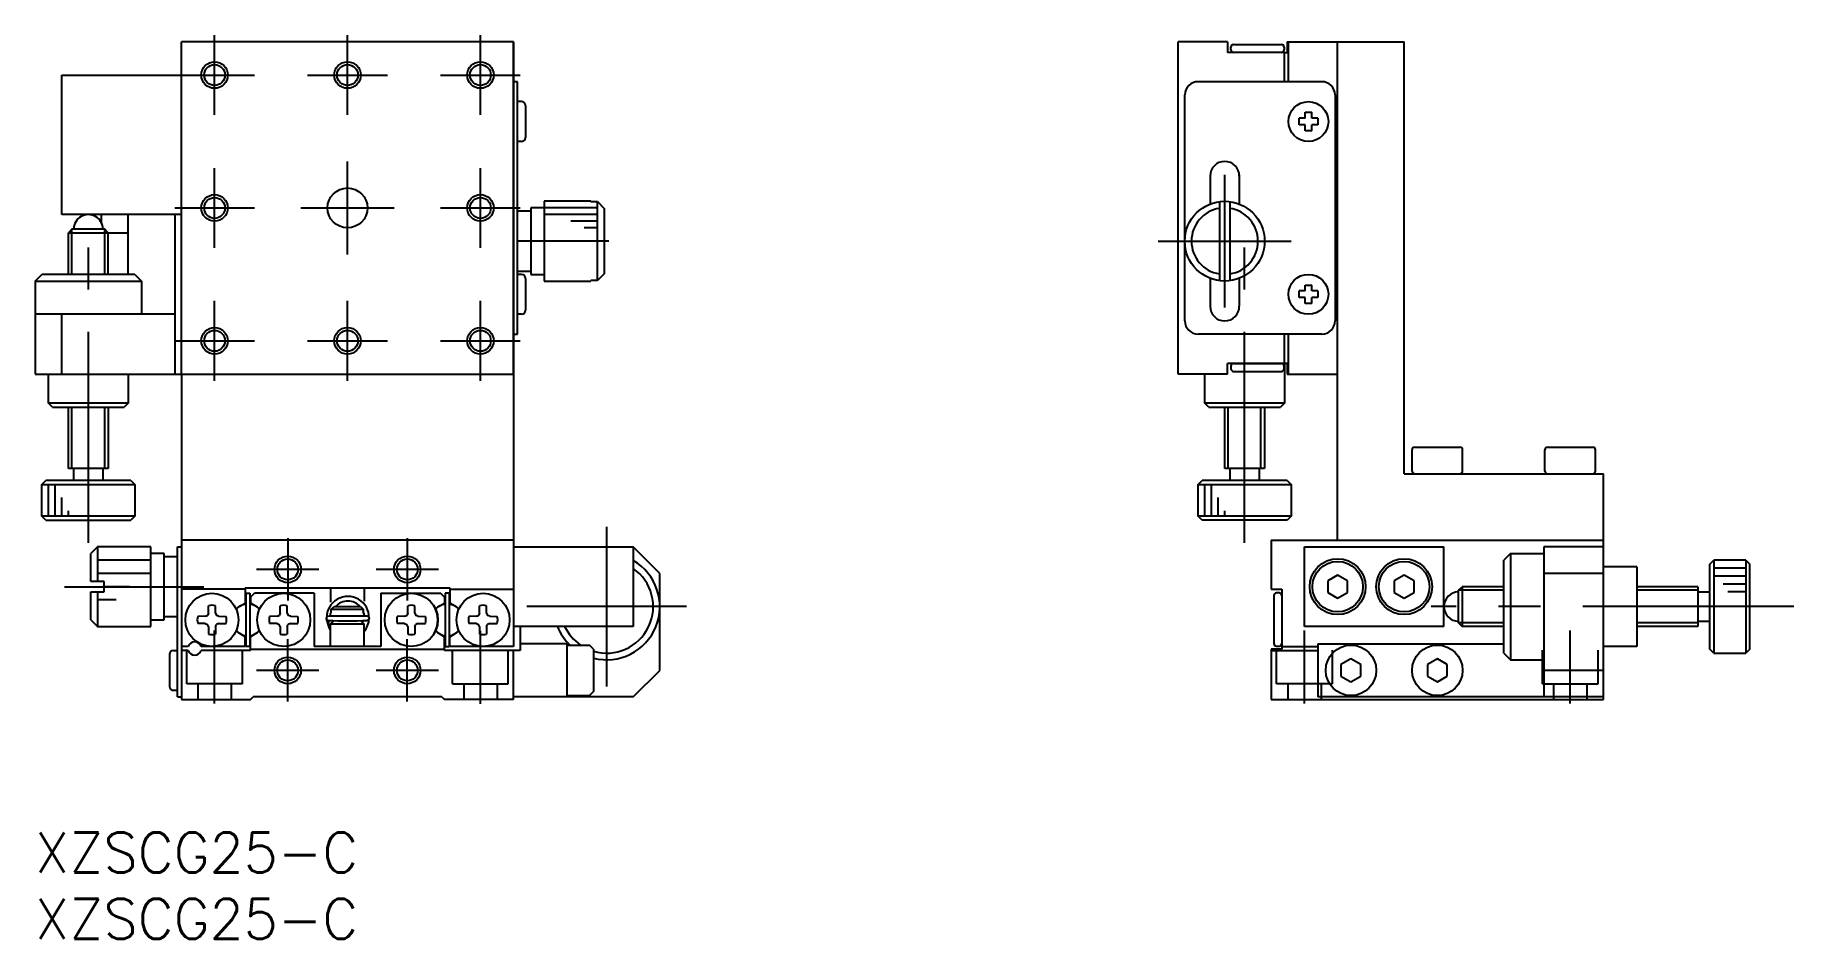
# Model space of a CAD drawing. Extents: x 0 to 132, y -8 to 60.
import ezdxf

# ---------------------------------------------------------------- set-up
doc = ezdxf.new("R2010")
doc.units = 0
doc.header["$LTSCALE"] = 0.5
doc.linetypes.add('CENTER', pattern=[50.8, 31.75, -6.35, 6.35, -6.35])
doc.linetypes.add('DASHED', pattern=[19.05, 12.7, -6.35])
for name, color, linetype in [('MSM_CENTER', 1, 'CENTER'), ('MSM_CONTINUOUS', 7, 'CONTINUOUS'), ('MSM_DASHED', 4, 'DASHED'), ('MSM_NARROW', 5, 'CONTINUOUS'), ('MSM_PART_NUMBER', 7, 'CONTINUOUS')]:
    doc.layers.add(name, color=color, linetype=linetype)
doc.styles.get("Standard").update_dxf_attribs({"font": 'txt.shx', "height": 3, "bigfont": 'bigfont.shx'})

msp = doc.modelspace()

# ---------------------------------------------------------------- linework, layer by layer
at = {"layer": 'MSM_CENTER'}
for p, q in [((13.499998, 54.000002), (13.499998, 60.000002)), ((23.499998, 54.000002), (23.499998, 60.000002)), ((33.499998, 54.000002), (33.499998, 60.000002)), ((10.499998, 57.000002), (16.499998, 57.000002)), ((20.499998, 57.000002), (26.499998, 57.000002)), ((30.499998, 57.000002), (36.499998, 57.000002)), ((23.499998, 43.500002), (23.499998, 50.500002)), ((13.499998, 44.000002), (13.499998, 50.000002)), ((33.499998, 44.000002), (33.499998, 50.000002)), ((89.499999, 39.499998), (89.499999, 49.5)), ((4, 21.800001), (4, 46.707181)), ((10.499998, 47.000002), (16.499998, 47.000002)), ((19.999998, 47.000002), (26.999998, 47.000002)), ((30.499998, 47.000002), (36.499998, 47.000002)), ((91, 21.800002), (91, 46.707182)), ((43.149999, 44.500003), (36.299999, 44.500003)), ((84.499998, 44.499999), (94.5, 44.499999)), ((13.499998, 34.000001), (13.499998, 40.000001)), ((23.499998, 34.000001), (23.499998, 40.000001)), ((33.499998, 34.000001), (33.499998, 40.000001)), ((10.499998, 37.000001), (16.499998, 37.000001)), ((20.499998, 37.000001), (26.499998, 37.000001)), ((30.499998, 37.000001), (36.499998, 37.000001)), ((43.000001, 10.999997), (43.000001, 23.000003)), ((18.999996, 22.143098), (18.999996, 17.456902)), ((27.999996, 22.143098), (27.999996, 17.456902)), ((21.343094, 19.8), (16.656898, 19.8)), ((30.343094, 19.8), (25.656898, 19.8)), ((2.199995, 18.5), (12.699995, 18.5)), ((49.000004, 17), (36.999998, 17)), ((132.322146, 17), (105.045159, 17)), ((13.499996, 9.707683), (13.499996, 15.2)), ((33.499999, 9.681053), (33.499999, 15.173371)), ((95.499999, 9.707683), (95.499999, 15.2)), ((115.499999, 9.707683), (115.499999, 15.2)), ((18.999996, 9.856902), (18.999996, 14.543098)), ((27.999996, 9.856902), (27.999996, 14.543098)), ((21.343094, 12.2), (16.656898, 12.2)), ((30.343094, 12.2), (25.656898, 12.2))]:
    msp.add_line(p, q, dxfattribs=at)
at = {"layer": 'MSM_CONTINUOUS'}
for p, q in [((35.999999, 59.500001), (10.999997, 59.500001)), ((10.999997, 34.500001), (10.999997, 59.500001)), ((35.999996, 59.500001), (35.999996, 14.000002)), ((35.999999, 34.500001), (35.999999, 59.500001)), ((85.999999, 34.500001), (85.999999, 59.500001)), ((89.699999, 59.500001), (85.999999, 59.500001)), ((89.699999, 59.500001), (89.699999, 58.700001)), ((93.999997, 58.700001), (89.699999, 58.700001)), ((89.97337, 58.900001), (89.97337, 59.100001)), ((90.17337, 59.300001), (93.77337, 59.300001)), ((93.97337, 59.100001), (93.97337, 58.900001)), ((93.999997, 56.500001), (93.999997, 58.700001)), ((93.999997, 58.699999), (94.199999, 58.699999)), ((94.199999, 59.500001), (102.999999, 59.500001)), ((94.199999, 59.500001), (94.199999, 58.699999)), ((94.299999, 56.500001), (94.299999, 59.500001)), ((97.999999, 22), (97.999999, 59.500001)), ((102.999999, 26.999999), (102.999999, 59.500001)), ((2, 46.500001), (2, 57.000001)), ((2, 57.000001), (11, 57.000001)), ((36.299999, 56.500001), (35.999999, 56.500001)), ((36.299999, 37.500001), (36.299999, 56.500001)), ((96.799999, 56.500001), (87.499999, 56.500001)), ((36.599999, 55.000001), (36.299999, 55.000001)), ((36.899999, 54.700001), (36.899999, 52.300001)), ((86.499999, 38.500001), (86.499999, 55.500001)), ((97.799999, 55.500001), (97.799999, 38.500001)), ((95.549999, 53.750001), (95.099999, 53.750001)), ((95.099999, 53.250001), (95.099999, 53.750001)), ((95.549999, 53.250001), (95.099999, 53.250001)), ((95.549999, 53.750001), (95.549999, 54.200001)), ((95.549999, 54.200001), (96.049999, 54.200001)), ((95.549999, 52.800001), (95.549999, 53.250001)), ((96.049999, 53.750001), (96.049999, 54.200001)), ((96.499999, 53.750001), (96.049999, 53.750001)), ((96.049999, 52.800001), (96.049999, 53.250001)), ((96.499999, 53.250001), (96.049999, 53.250001)), ((96.499999, 53.750001), (96.499999, 53.250001)), ((36.599999, 52.000001), (36.299999, 52.000001)), ((96.049999, 52.800001), (95.549999, 52.800001)), ((88.399999, 49.499999), (88.399999, 47.291056)), ((90.599999, 49.499999), (90.599999, 47.291056)), ((11, 46.500001), (2, 46.500001)), ((5, 45.858259), (5, 46.500001)), ((7, 42.000001), (7, 46.500001)), ((10.5, 46.500001), (10.5, 34.500001)), ((37.299999, 46.750003), (36.299999, 46.750003)), ((38.299999, 47.000003), (37.299999, 47.000003)), ((37.299999, 47.000003), (37.299999, 42.000003)), ((41.799999, 47.500003), (38.299999, 47.500003)), ((38.299999, 47.500003), (38.299999, 41.500003)), ((41.799999, 47.500003), (41.799999, 47.473216)), ((41.799999, 47.473216), (42.299999, 47.473216)), ((42.299999, 41.526789), (42.299999, 47.473216)), ((42.299999, 47.473216), (42.799999, 46.967795)), ((42.799999, 46.967795), (42.799999, 42.03221)), ((89.099999, 47.473213), (89.099999, 41.526785)), ((89.899999, 41.526785), (89.899999, 47.473213)), ((2.7705, 45.400001), (2.5, 45.129501)), ((2.5, 45.129501), (5.5, 45.129501)), ((2.5, 42), (2.5, 45.129501)), ((5.2295, 45.400001), (2.7705, 45.400001)), ((5.5, 45.129501), (5.2295, 45.400001)), ((5.5, 42), (5.5, 45.129501)), ((7, 45.100001), (5.5, 45.100001)), ((0, 41.500001), (0.5, 42.000001)), ((0, 41.500001), (8, 41.500001)), ((0, 41.500001), (0, 34.500001)), ((7.5, 42.000001), (0.5, 42.000001)), ((7.5, 42.000001), (8, 41.500001)), ((8, 41.500001), (8, 39.000001)), ((36.299999, 42.250003), (37.299999, 42.250003)), ((36.599999, 42.000001), (36.299999, 42.000001)), ((36.899999, 41.700001), (36.899999, 39.300001)), ((37.299999, 42.000003), (38.299999, 42.000003)), ((38.299999, 41.500003), (41.799999, 41.500003)), ((41.799999, 41.526789), (41.799999, 41.500003)), ((42.299999, 41.526789), (41.799999, 41.526789)), ((42.799999, 42.03221), (42.299999, 41.526789)), ((88.399999, 41.708942), (88.399999, 39.599999)), ((90.599999, 41.708942), (90.599999, 39.599999)), ((95.549999, 40.750001), (95.549999, 41.200001)), ((95.549999, 41.200001), (96.049999, 41.200001)), ((96.049999, 40.750001), (96.049999, 41.200001)), ((95.549999, 40.750001), (95.099999, 40.750001)), ((95.099999, 40.250001), (95.099999, 40.750001)), ((95.549999, 40.250001), (95.099999, 40.250001)), ((95.549999, 39.800001), (95.549999, 40.250001)), ((96.049999, 39.800001), (95.549999, 39.800001)), ((96.499999, 40.750001), (96.049999, 40.750001)), ((96.049999, 39.800001), (96.049999, 40.250001)), ((96.499999, 40.250001), (96.049999, 40.250001)), ((96.499999, 40.750001), (96.499999, 40.250001)), ((10.5, 39.000001), (0, 39.000001)), ((2, 34.500001), (2, 39.000001)), ((36.599999, 39.000001), (36.299999, 39.000001)), ((35.999999, 37.500001), (36.299999, 37.500001)), ((96.799999, 37.500001), (87.499999, 37.500001)), ((93.999997, 35.300003), (93.999997, 37.500001)), ((94.299999, 34.500001), (94.299999, 37.500001)), ((0, 34.500001), (35.999999, 34.500001)), ((1, 32.300001), (1, 34.500001)), ((7, 34.500001), (7, 32.300001)), ((10.999997, 34.500001), (10.999996, 10)), ((89.699999, 34.500001), (85.999999, 34.500001)), ((88, 32.300002), (88, 34.500002)), ((89.699999, 34.500001), (89.699999, 35.300003)), ((94.199999, 35.300003), (89.699999, 35.300003)), ((89.973369, 35.100001), (89.973369, 34.900001)), ((90.173369, 35.300001), (93.773369, 35.3)), ((90.173369, 34.700001), (93.773369, 34.7)), ((91.171905, 35.300001), (92.774833, 35.3)), ((93.973369, 34.9), (93.973369, 35.1)), ((94, 35.300003), (94, 32.300002)), ((94.199999, 35.300003), (94.199999, 34.500001)), ((94.199999, 34.500001), (97.999999, 34.500001)), ((7, 32.300001), (1, 32.300001)), ((1.3, 32.000001), (1, 32.300001)), ((1.3, 32.000001), (6.7, 32.000001)), ((2.5, 27.400001), (2.5, 31.999982)), ((5.5, 31.999982), (5.5, 27.400001)), ((7, 32.300001), (6.7, 32.000001)), ((94, 32.300002), (88, 32.300002)), ((88.3, 32.000002), (88, 32.300002)), ((88.3, 32.000002), (93.7, 32.000002)), ((89.5, 27.400002), (89.5, 31.999983)), ((92.5, 31.999983), (92.5, 27.400002)), ((94, 32.300002), (93.7, 32.000002)), ((103.599999, 27.199999), (103.599999, 28.799999)), ((103.799999, 28.999999), (107.199999, 28.999999)), ((107.399999, 27.199999), (107.399999, 28.799999)), ((113.599999, 27.199999), (113.599999, 28.799999)), ((113.799999, 28.999999), (117.199999, 28.999999)), ((117.399999, 27.199999), (117.399999, 28.799999)), ((0.5, 26.200001), (0.8, 26.500001)), ((7.2, 26.500001), (0.8, 26.500001)), ((5.5, 27.400001), (2.5, 27.400001)), ((2.9, 26.500001), (2.9, 27.400001)), ((5.1, 27.400001), (5.1, 26.500001)), ((7.2, 26.500001), (7.5, 26.200001)), ((87.5, 26.200002), (87.8, 26.500002)), ((94.2, 26.500002), (87.8, 26.500002)), ((92.5, 27.400002), (89.5, 27.400002)), ((89.9, 26.500002), (89.9, 27.400002)), ((92.1, 27.400002), (92.1, 26.500002)), ((94.2, 26.500002), (94.5, 26.200002)), ((102.999999, 26.999999), (117.999999, 26.999999)), ((117.999999, 10), (117.999999, 26.999999)), ((0.5, 26.200001), (7.5, 26.200001)), ((0.5, 23.800001), (0.5, 26.200001)), ((7.5, 26.200001), (7.5, 23.800001)), ((87.5, 26.200002), (94.5, 26.200002)), ((87.5, 23.800002), (87.5, 26.200002)), ((94.5, 26.200002), (94.5, 23.800002)), ((7.5, 23.800001), (0.5, 23.800001)), ((0.8, 23.500001), (0.5, 23.800001)), ((0.8, 23.500001), (7.2, 23.500001)), ((7.5, 23.800001), (7.2, 23.500001)), ((94.5, 23.800002), (87.5, 23.800002)), ((87.8, 23.500002), (87.5, 23.800002)), ((94.2, 23.500002), (87.798516, 23.500002)), ((94.5, 23.800002), (94.2, 23.500002)), ((4.699995, 21.5), (4.199995, 21)), ((8.699995, 21.5), (4.699995, 21.5)), ((4.699995, 21.5), (4.699995, 18.9)), ((8.699995, 15.5), (8.699995, 21.5)), ((10.699995, 21.5), (10.999996, 21.5)), ((10.699995, 10.2), (10.699995, 21.5)), ((35.999996, 22), (10.999996, 22)), ((35.999996, 21.5), (45.000002, 21.5)), ((44.999997, 21.5), (44.999997, 15.5)), ((47.000002, 19.5), (45.000002, 21.5)), ((92.999999, 22), (117.999999, 22)), ((92.999999, 22), (92.999999, 18.3)), ((95.499999, 15.5), (95.499999, 21.5)), ((95.499999, 21.5), (105.999999, 21.5)), ((105.999999, 15.5), (105.999999, 21.5)), ((117.999999, 21.5), (113.499999, 21.5)), ((113.499999, 21.5), (113.499999, 10.2)), ((4.199995, 18.9), (4.199995, 21)), ((9.699995, 21), (8.699995, 21)), ((9.699995, 16), (9.699995, 21)), ((10.699995, 20.75), (9.699995, 20.75)), ((110.999999, 20.999999), (110.499999, 20.499999)), ((110.499999, 13.5), (110.499999, 20.499999)), ((110.999999, 20.999999), (113.499999, 20.999999)), ((110.999999, 20.999999), (110.999999, 13)), ((120.499999, 20), (117.999999, 20)), ((120.499999, 20), (120.499999, 14)), ((125.999999, 20.2), (126.299999, 20.5)), ((125.999999, 13.8), (125.999999, 20.2)), ((128.699999, 20.5), (126.299999, 20.5)), ((126.299999, 20.5), (126.299999, 13.5)), ((128.699999, 20.5), (128.999999, 20.2)), ((128.699999, 20.5), (128.699999, 13.5)), ((128.999999, 13.8), (128.999999, 20.2)), ((5.199995, 18.9), (4.199995, 18.9)), ((5.199995, 18.1), (5.199995, 18.9)), ((47.000002, 12.2), (47.000002, 19.5)), ((97.999999, 19.366026), (97.249999, 18.933012)), ((97.249999, 18.933012), (97.249999, 18.066987)), ((98.749999, 18.933012), (97.999999, 19.366026)), ((98.749999, 18.066987), (98.749999, 18.933012)), ((102.999999, 19.366026), (102.249999, 18.933012)), ((102.249999, 18.933012), (102.249999, 18.066987)), ((103.749999, 18.933012), (102.999999, 19.366026)), ((103.749999, 18.066987), (103.749999, 18.933012)), ((117.999999, 19.5), (113.499999, 19.5)), ((4.199995, 16), (4.199995, 18.1)), ((4.199995, 18.1), (5.199995, 18.1)), ((4.699995, 18.1), (4.699995, 15.5)), ((15.799997, 18.3), (10.999999, 18.3)), ((15.402685, 17.03453), (15.799994, 17.263917)), ((15.799997, 18.4), (15.799997, 17.263917)), ((15.799997, 18.4), (31.199999, 18.4)), ((15.849996, 18), (16.149996, 18)), ((15.849996, 18), (15.849996, 14)), ((16.149996, 18), (16.149996, 14)), ((16.597302, 17.03453), (16.199993, 17.263917)), ((16.199996, 17.7), (16.499996, 18)), ((16.199996, 17.7), (16.199996, 17.263917)), ((20.999996, 18), (16.499996, 18)), ((20.999996, 18), (20.999996, 14.000002)), ((22.249996, 17.345767), (22.249996, 18.4)), ((24.749996, 18.4), (24.749996, 17.414787)), ((25.999996, 18), (30.5, 18)), ((25.999996, 18), (25.999996, 14.000002)), ((30.402691, 17.03453), (30.8, 17.263917)), ((30.8, 17.7), (30.5, 18)), ((30.8, 17.7), (30.8, 17.263917)), ((31.149999, 18), (30.849999, 18)), ((30.849999, 18), (30.849999, 14)), ((31.149999, 18), (31.149999, 14)), ((31.199999, 18.4), (31.199999, 17.263917)), ((31.199999, 18.3), (35.999996, 18.3)), ((31.597308, 17.03453), (31.199999, 17.263917)), ((92.999999, 18.3), (93.800001, 18.3)), ((93.199999, 17.82663), (93.199999, 14.22663)), ((93.599999, 18.02663), (93.399999, 18.02663)), ((93.799999, 17.82663), (93.799999, 14.22663)), ((93.800001, 18.3), (93.800001, 13.8)), ((97.249999, 18.066987), (97.999999, 17.633974)), ((97.999999, 17.633974), (98.749999, 18.066987)), ((102.249999, 18.066987), (102.999999, 17.633974)), ((102.999999, 17.633974), (103.749999, 18.066987)), ((107.099998, 18.2295), (107.370498, 18.5)), ((107.099998, 15.7705), (107.099998, 18.2295)), ((107.370498, 18.5), (107.370498, 15.5)), ((110.499999, 18.5), (107.370498, 18.5)), ((125.099999, 18.5), (120.499999, 18.5)), ((125.099999, 18.5), (125.099999, 15.5)), ((125.099999, 18.1), (125.999999, 18.1)), ((4.199995, 16), (4.699995, 15.5)), ((8.699995, 16), (9.699995, 16)), ((9.699995, 16.25), (10.699995, 16.25)), ((12.798738, 16.269907), (12.231165, 16.26)), ((12.798738, 16.269907), (12.958817, 16.341179)), ((13.030089, 16.501259), (12.958817, 16.341179)), ((13.030089, 16.501259), (13.039996, 17.068831)), ((13.569903, 16.501259), (13.559996, 17.068831)), ((13.569903, 16.501259), (13.641175, 16.341179)), ((13.801255, 16.269907), (13.641175, 16.341179)), ((13.801255, 16.269907), (14.368828, 16.26)), ((18.198738, 16.269907), (17.631165, 16.26)), ((18.198738, 16.269907), (18.358817, 16.341179)), ((18.430089, 16.501259), (18.358817, 16.341179)), ((18.430089, 16.501259), (18.439996, 17.068831)), ((18.969903, 16.501259), (18.959996, 17.068831)), ((18.969903, 16.501259), (19.041175, 16.341179)), ((19.201255, 16.269907), (19.041175, 16.341179)), ((19.201255, 16.269907), (19.768828, 16.26)), ((21.929666, 16.120246), (21.952999, 16.219422)), ((21.966435, 16.02344), (21.929666, 16.120246)), ((22.120038, 15.415156), (21.931261, 16.104811)), ((21.952999, 16.219422), (22.026551, 16.288589)), ((22.049444, 15.964561), (21.966435, 16.02344)), ((22.026551, 16.288589), (22.149748, 16.312965)), ((22.109955, 15.875381), (22.121534, 15.906714)), ((22.121534, 15.906714), (22.134664, 15.937438)), ((22.134664, 15.937438), (22.140797, 15.950482)), ((22.139485, 16.301619), (24.91914, 16.301619)), ((22.149748, 16.312965), (22.229761, 16.316712)), ((22.229996, 16.5), (22.279996, 16.5)), ((22.229996, 16.3), (22.229996, 16.5)), ((22.233835, 16.296161), (22.229996, 16.3)), ((22.229996, 16.3), (24.729996, 16.3)), ((22.229996, 15.7), (22.469724, 15.939728)), ((22.279996, 16.8), (22.490046, 17)), ((22.279996, 16.8), (24.679996, 16.8)), ((22.279996, 16.5), (22.279996, 16.8)), ((22.490046, 17), (24.469945, 17)), ((24.469945, 17), (24.679996, 16.8)), ((24.491966, 15.93803), (24.729996, 15.7)), ((24.619151, 15.810853), (24.633074, 15.940621)), ((24.634698, 15.795419), (24.70041, 15.942057)), ((24.679996, 16.8), (24.679996, 16.5)), ((24.686711, 16.636715), (24.679996, 16.63)), ((24.679996, 16.5721), (24.692775, 16.579726)), ((24.679996, 16.5), (24.729996, 16.5)), ((24.733958, 16.498366), (24.68023, 16.652354)), ((24.680267, 16.622671), (24.692551, 16.622376)), ((24.692775, 16.579726), (24.706134, 16.585892)), ((24.729996, 16.3), (24.722867, 16.292871)), ((24.729996, 16.5), (24.729996, 16.3)), ((24.730125, 16.436293), (24.753817, 16.416558)), ((24.730159, 16.319835), (24.840428, 16.316265)), ((24.770136, 16.3187), (24.733958, 16.498366)), ((24.840428, 16.316265), (24.944107, 16.310396)), ((24.944107, 16.310396), (25.043263, 16.282454)), ((25.076663, 16.006037), (24.985073, 15.957992)), ((25.043263, 16.282454), (25.1135, 16.204173)), ((25.126367, 16.099367), (25.076663, 16.006037)), ((25.1135, 16.204173), (25.126367, 16.099367)), ((27.798738, 16.269907), (27.231165, 16.26)), ((27.798738, 16.269907), (27.958817, 16.341179)), ((28.030089, 16.501259), (27.958817, 16.341179)), ((28.030089, 16.501259), (28.039996, 17.068831)), ((28.569903, 16.501259), (28.559996, 17.068831)), ((28.569903, 16.501259), (28.641175, 16.341179)), ((28.801255, 16.269907), (28.641175, 16.341179)), ((28.801255, 16.269907), (29.368828, 16.26)), ((33.198741, 16.269907), (32.631168, 16.26)), ((33.198741, 16.269907), (33.35882, 16.341179)), ((33.430092, 16.501259), (33.35882, 16.341179)), ((33.430092, 16.501259), (33.439999, 17.068831)), ((33.969906, 16.501259), (33.959999, 17.068831)), ((33.969906, 16.501259), (34.041178, 16.341179)), ((34.201258, 16.269907), (34.041178, 16.341179)), ((34.201258, 16.269907), (34.768831, 16.26)), ((125.099999, 15.9), (125.999999, 15.9)), ((4.699995, 15.5), (8.699995, 15.5)), ((12.798738, 15.730093), (12.231165, 15.74)), ((12.798738, 15.730093), (12.958817, 15.658821)), ((13.030089, 15.498742), (12.958817, 15.658821)), ((13.030089, 15.498742), (13.039996, 14.931169)), ((13.569903, 15.498742), (13.559996, 14.931169)), ((13.569903, 15.498742), (13.641175, 15.658821)), ((13.801255, 15.730093), (13.641175, 15.658821)), ((13.801255, 15.730093), (14.368828, 15.74)), ((15.799994, 14.736084), (15.402686, 14.965472)), ((15.799997, 14.000002), (15.799997, 14.736084)), ((16.5973, 14.965472), (16.199993, 14.736084)), ((16.199996, 13.7), (16.199996, 14.733656)), ((18.198738, 15.730093), (17.631165, 15.74)), ((18.198738, 15.730093), (18.358817, 15.658821)), ((18.430089, 15.498742), (18.358817, 15.658821)), ((18.430089, 15.498742), (18.439996, 14.931169)), ((18.969903, 15.498742), (18.959996, 14.931169)), ((18.969903, 15.498742), (19.041175, 15.658821)), ((19.201255, 15.730093), (19.041175, 15.658821)), ((19.201255, 15.730093), (19.768828, 15.74)), ((22.074169, 15.64563), (22.074329, 15.679005)), ((22.075674, 15.612288), (22.074169, 15.64563)), ((22.074329, 15.679005), (22.076154, 15.712331)), ((22.078841, 15.579062), (22.075674, 15.612288)), ((22.076154, 15.712331), (22.07964, 15.745527)), ((22.083661, 15.546031), (22.078841, 15.579062)), ((22.07964, 15.745527), (22.084777, 15.77851)), ((22.090125, 15.513279), (22.083661, 15.546031)), ((22.084777, 15.77851), (22.091554, 15.811201)), ((22.098215, 15.480885), (22.090125, 15.513279)), ((22.091554, 15.811201), (22.099953, 15.843517)), ((22.107913, 15.448929), (22.098215, 15.480885)), ((22.099953, 15.843517), (22.109955, 15.875381)), ((22.119195, 15.41749), (22.107913, 15.448929)), ((22.132034, 15.386646), (22.119195, 15.41749)), ((22.146398, 15.356472), (22.132034, 15.386646)), ((22.162251, 15.327044), (22.146398, 15.356472)), ((22.178608, 15.299923), (22.162251, 15.327044)), ((22.178441, 15.300269), (22.179408, 15.29924)), ((22.179408, 15.29924), (22.18136, 15.298846)), ((22.18136, 15.298846), (22.184284, 15.299089)), ((22.183826, 15.293169), (22.184705, 15.291673)), ((22.184284, 15.299089), (22.18816, 15.299967)), ((22.184705, 15.291673), (22.229972, 15.30753)), ((22.229977, 15.238773), (22.188138, 15.299954)), ((22.18816, 15.299967), (22.191708, 15.301049)), ((22.191708, 15.301049), (22.195772, 15.302487)), ((22.195772, 15.302487), (22.200337, 15.304276)), ((22.200337, 15.304276), (22.205385, 15.306408)), ((22.205385, 15.306408), (22.210897, 15.308875)), ((22.210897, 15.308875), (22.216852, 15.311668)), ((22.216852, 15.311668), (22.223226, 15.314776)), ((22.223226, 15.314776), (22.229996, 15.318188)), ((22.229996, 15.7), (24.729996, 15.7)), ((22.229996, 14), (22.229996, 15.7)), ((24.729996, 15.7), (24.729996, 14)), ((27.798738, 15.730093), (27.231165, 15.74)), ((27.798738, 15.730093), (27.958817, 15.658821)), ((28.030089, 15.498742), (27.958817, 15.658821)), ((28.030089, 15.498742), (28.039996, 14.931169)), ((28.569903, 15.498742), (28.559996, 14.931169)), ((28.569903, 15.498742), (28.641175, 15.658821)), ((28.801255, 15.730093), (28.641175, 15.658821)), ((28.801255, 15.730093), (29.368828, 15.74)), ((30.402692, 14.965472), (30.8, 14.736084)), ((30.8, 13.7), (30.8, 14.733656)), ((31.199999, 14.736084), (31.597306, 14.965472)), ((31.199999, 14.000002), (31.199999, 14.736084)), ((33.198741, 15.730093), (32.631168, 15.74)), ((33.198741, 15.730093), (33.35882, 15.658821)), ((33.430092, 15.498742), (33.35882, 15.658821)), ((33.430092, 15.498742), (33.439999, 14.931169)), ((33.969906, 15.498742), (33.959999, 14.931169)), ((33.969906, 15.498742), (34.041178, 15.658821)), ((34.201258, 15.730093), (34.041178, 15.658821)), ((34.201258, 15.730093), (34.768831, 15.74)), ((44.999997, 15.5), (35.999996, 15.5)), ((36.499996, 15.5), (36.499996, 13.7)), ((105.999999, 15.5), (95.499999, 15.5)), ((107.370498, 15.5), (107.099998, 15.7705)), ((110.499999, 15.5), (107.370498, 15.5)), ((125.099999, 15.5), (120.499999, 15.5)), ((10.099995, 13.4), (10.099995, 11)), ((10.399995, 13.7), (10.699995, 13.7)), ((11.523027, 14.000002), (10.999996, 14.000002)), ((11.523027, 13.7), (10.999996, 13.7)), ((15.799997, 14.000002), (12.476965, 14.000002)), ((16.199996, 13.7), (12.476966, 13.7)), ((16.149996, 14), (15.849996, 14)), ((16.199996, 13.8), (30.8, 13.8)), ((25.999996, 14), (20.999996, 14)), ((36.499996, 13.7), (30.8, 13.7)), ((30.849999, 14), (31.149999, 14)), ((35.999996, 14.000002), (31.199999, 14.000002)), ((35.999996, 10), (35.999996, 13.7)), ((39.999996, 14.2), (36.499996, 14.2)), ((39.999996, 14.2), (39.999996, 10.2)), ((39.999996, 14.100001), (41.699995, 14.100001)), ((41.999996, 13.8), (41.699995, 14.100001)), ((41.999996, 13.8), (41.999996, 10.600001)), ((93.800001, 13.8), (92.999999, 13.8)), ((92.999999, 13.8), (92.999999, 10)), ((92.999999, 13.7), (96.499999, 13.7)), ((93.399999, 14.02663), (93.599999, 14.02663)), ((93.800001, 14.000002), (96.499999, 14.000002)), ((96.499999, 14.2), (96.499999, 10.2)), ((96.499999, 14.2), (110.499999, 14.2)), ((110.499999, 13.5), (110.999999, 13)), ((120.499999, 14), (117.999999, 14)), ((126.299999, 13.5), (125.999999, 13.8)), ((126.299999, 13.5), (128.699999, 13.5)), ((128.999999, 13.8), (128.699999, 13.5)), ((45.000002, 10.2), (47.000002, 12.2)), ((98.999999, 13.066026), (98.249999, 12.633012)), ((98.249999, 12.633012), (98.249999, 11.766987)), ((99.749999, 12.633012), (98.999999, 13.066026)), ((99.749999, 11.766987), (99.749999, 12.633012)), ((105.499999, 13.066026), (104.749999, 12.633012)), ((104.749999, 12.633012), (104.749999, 11.766987)), ((106.249999, 12.633012), (105.499999, 13.066026)), ((106.249999, 11.766987), (106.249999, 12.633012)), ((110.999999, 13), (113.499999, 13)), ((117.999999, 12.2), (113.499999, 12.2)), ((10.399995, 10.7), (10.699995, 10.7)), ((41.999996, 10.600001), (41.699995, 10.3)), ((98.249999, 11.766987), (98.999999, 11.333974)), ((98.999999, 11.333974), (99.749999, 11.766987)), ((104.749999, 11.766987), (105.499999, 11.333974)), ((105.499999, 11.333974), (106.249999, 11.766987)), ((10.699995, 10.2), (10.999996, 10.2)), ((10.999996, 10), (16.199996, 10)), ((16.199996, 10), (16.399996, 10.2)), ((30.599999, 10.2), (16.399996, 10.2)), ((30.599999, 10.2), (30.799999, 10)), ((35.999996, 10), (30.799999, 10)), ((45.000002, 10.2), (35.999996, 10.2)), ((39.999996, 10.3), (41.699995, 10.3)), ((92.999999, 10), (117.999999, 10)), ((117.999999, 10.2), (96.499999, 10.2))]:
    msp.add_line(p, q, dxfattribs=at)
for centre, radius in [((13.499998, 57.000002), 0.7835), ((23.499998, 57.000002), 0.7835), ((33.499998, 57.000002), 0.7835), ((95.799999, 53.500001), 1.5), ((13.499998, 47.000002), 0.7835), ((23.499998, 47.000002), 1.5), ((33.499998, 47.000002), 0.7835), ((89.499999, 44.499999), 3), ((95.799999, 40.500001), 1.5), ((13.499998, 37.000001), 0.7835), ((23.499998, 37.000001), 0.7835), ((33.499998, 37.000001), 0.7835), ((18.999996, 19.8), 0.7835), ((27.999996, 19.8), 0.7835), ((97.999999, 18.5), 2.1), ((97.999999, 18.5), 1.9), ((102.999999, 18.5), 2.1), ((102.999999, 18.5), 1.9), ((13.299996, 16), 2), ((18.699996, 16), 2), ((28.299996, 16), 2), ((33.699999, 16), 2), ((98.999999, 12.2), 1.9), ((105.499999, 12.2), 1.9), ((18.999996, 12.2), 0.7835), ((27.999996, 12.2), 0.7835)]:
    msp.add_circle(centre, radius, dxfattribs=at)
for centre, radius, start, end in [((90.17337, 59.100001), 0.2, 90, 180), ((90.17337, 58.900001), 0.2, 180, 270), ((93.77337, 59.100001), 0.2, 0, 90), ((93.77337, 58.900001), 0.2, 270, 0), ((87.499999, 55.500001), 1, 90, 180), ((96.799999, 55.500001), 1, 0, 90), ((36.599999, 54.700001), 0.3, 0, 90), ((36.599999, 52.300001), 0.3, 270, 0), ((89.499999, 49.399999), 1.1, 0, 180), ((4, 45.400001), 1.1, 0, 180.00000225), ((89.499999, 44.499999), 2.5, 99.206896, 260.793104), ((89.499999, 44.499999), 2.5, 279.206896, 80.793104), ((36.599999, 41.700001), 0.3, 0, 90), ((36.599999, 39.300001), 0.3, 270, 0), ((87.499999, 38.500001), 1, 180, 270), ((89.499999, 39.599999), 1.1, 180, 0), ((96.799999, 38.500001), 1, 270, 0), ((90.173369, 35.100001), 0.2, 90, 180), ((90.173369, 34.900001), 0.2, 179.999996, 269.999996), ((93.773369, 35.1), 0.2, 0, 90), ((93.773369, 34.9), 0.2, 270, 0), ((103.799999, 28.799999), 0.2, 90, 180), ((107.199999, 28.799999), 0.2, 0, 90), ((113.799999, 28.799999), 0.2, 90, 180), ((117.199999, 28.799999), 0.2, 0, 90), ((103.799999, 27.199999), 0.2, 180, 270), ((107.199999, 27.199999), 0.2, 270, 0), ((113.799999, 27.199999), 0.2, 180, 270), ((117.199999, 27.199999), 0.2, 270, 0), ((43.000001, 17), 4.000003, 255.522425, 60.000091), ((43.000001, 17), 3.500003, 253.39838, 55.150209), ((23.529354, 16.166235), 1.599335, 359.370808, 180.563764), ((23.527751, 16.166261), 1.250326, 41.831534, 138.166013), ((93.399999, 17.82663), 0.2, 89.999996, 179.999996), ((93.599999, 17.82663), 0.2, 0, 90), ((107.099998, 17), 1.1, 90, 270), ((13.299996, 16), 1.1, 166.327982, 193.672018), ((13.299996, 16), 1.1, 76.327982, 103.672018), ((13.299996, 16), 1.1, 346.327982, 13.672018), ((16.091493, 15.908501), 1.32, 121.454716, 136.868603), ((15.999993, 16), 1.1906, 97.237751, 137.071654), ((15.999993, 16), 1.1906, 42.928346, 82.762249), ((15.908494, 15.908501), 1.32, 43.132805, 58.545284), ((18.699996, 16), 1.1, 166.327982, 193.672018), ((18.699996, 16), 1.1, 76.327982, 103.672018), ((18.699996, 16), 1.1, 346.327982, 13.672018), ((23.598444, 52.242542), 36.311036, 267.55506493, 272.18851619), ((23.537042, 16.160346), 1.591473, 318.577499, 358.02466), ((28.299996, 16), 1.1, 166.327982, 193.672018), ((28.299996, 16), 1.1, 76.327982, 103.672018), ((28.299996, 16), 1.1, 346.327982, 13.672018), ((28.299999, 16), 2, 328.211506, 31.788494), ((31.091499, 15.908501), 1.32, 121.454716, 136.867195), ((30.999999, 16), 1.1906, 97.237751, 137.071654), ((30.999999, 16), 1.1906, 42.928346, 82.762249), ((30.9085, 15.908501), 1.32, 43.131397, 58.545284), ((33.699999, 16), 1.1, 166.327982, 193.672018), ((33.699999, 16), 1.1, 76.327982, 103.672018), ((33.699999, 16), 1.1, 346.327982, 13.672018), ((13.299996, 16), 1.1, 256.327982, 283.672018), ((16.091494, 16.091501), 1.32, 223.132767, 238.545284), ((15.999993, 16), 1.1906, 222.928346, 262.762249), ((15.999993, 16), 1.1906, 277.237751, 317.071654), ((15.908493, 16.091501), 1.32, 301.454716, 316.867233), ((18.699996, 16), 1.1, 256.327982, 283.672018), ((28.299996, 16), 1.1, 256.327982, 283.672018), ((31.0915, 16.091501), 1.32, 223.132767, 238.545284), ((30.999999, 16), 1.1906, 222.928346, 262.762249), ((30.999999, 16), 1.1906, 277.237751, 317.071654), ((30.908499, 16.091501), 1.32, 301.454716, 316.867233), ((33.699999, 16), 1.1, 256.327982, 283.672018), ((43.000001, 17), 4.000003, 202.024295, 226.468782), ((43.000001, 17), 3.500003, 205.37691, 235.952166), ((10.399995, 13.4), 0.3, 90, 180), ((11.999996, 13.85), 0.5, 197.457603, 342.542397), ((11.999996, 13.85), 0.5, 17.457839, 162.542161), ((93.399999, 14.22663), 0.2, 180, 270), ((93.599999, 14.22663), 0.2, 270, 0), ((10.399995, 11), 0.3, 180, 270)]:
    msp.add_arc(centre, radius, start, end, dxfattribs=at)
at = {"layer": 'MSM_DASHED'}
for p, q in [((11.399996, 11.2), (11.399996, 13.7)), ((15.599996, 11.2), (15.599996, 13.7)), ((31.399999, 11.2), (31.399999, 13.7)), ((35.599999, 11.2), (35.599999, 13.7)), ((93.399999, 11.2), (93.399999, 13.726627)), ((97.599999, 11.2), (97.599999, 13.726627)), ((113.399999, 11.2), (113.399999, 13.726627)), ((117.599999, 11.2), (117.599999, 13.726627)), ((15.599996, 11.2), (11.399996, 11.2)), ((12.249996, 11.2), (12.249996, 10)), ((14.749996, 11.2), (14.749996, 10)), ((31.399999, 11.2), (35.599999, 11.2)), ((32.249999, 11.2), (32.249999, 10)), ((34.749999, 11.2), (34.749999, 10)), ((97.599999, 11.2), (93.399999, 11.2)), ((94.249999, 11.2), (94.249999, 10.026627)), ((96.749999, 11.2), (96.749999, 10.026627)), ((113.399999, 11.2), (117.599999, 11.2)), ((114.249999, 11.2), (114.249999, 10.026627)), ((116.749999, 11.2), (116.749999, 10.026627))]:
    msp.add_line(p, q, dxfattribs=at)
at = {"layer": 'MSM_NARROW'}
for p, q in [((42.299999, 47.000003), (38.299999, 47.000003)), ((42.299999, 46.500003), (38.299999, 46.500003)), ((2.7705, 42), (2.7705, 45.400001)), ((5.2295, 42), (5.2295, 45.400001)), ((42.299999, 46.000003), (40.299999, 46.000003)), ((42.299999, 45.500003), (41.299999, 45.500003)), ((2.7705, 27.400019), (2.7705, 32.000019)), ((5.2295, 27.400019), (5.2295, 32.000019)), ((89.7705, 27.40002), (89.7705, 32.00002)), ((92.2295, 27.40002), (92.2295, 32.00002)), ((1, 23.800001), (1, 26.200001)), ((1.5, 23.800001), (1.5, 26.200001)), ((2, 23.800001), (2, 25.200001)), ((88, 23.800002), (88, 26.200002)), ((88.5, 23.800002), (88.5, 26.200002)), ((89, 23.800002), (89, 25.200002)), ((2.5, 23.800001), (2.5, 24.200001)), ((89.5, 23.800002), (89.5, 24.200002)), ((8.699995, 20.5), (4.699995, 20.5)), ((128.699999, 19.9), (126.299999, 19.9)), ((8.699995, 19.5), (4.699995, 19.5)), ((128.699999, 19.3), (126.299999, 19.3)), ((128.699999, 18.7), (126.999999, 18.7)), ((6.099995, 17.5), (4.699995, 17.5)), ((7.099995, 18.5), (5.199995, 18.5)), ((110.499999, 18.2295), (107.099998, 18.2295)), ((125.099999, 18.2295), (120.499999, 18.2295)), ((128.699999, 18.1), (127.349999, 18.1)), ((110.499999, 15.7705), (107.099998, 15.7705)), ((125.099999, 15.7705), (120.499999, 15.7705))]:
    msp.add_line(p, q, dxfattribs=at)
for centre in [(13.499998, 57.000002), (23.499998, 57.000002), (33.499998, 57.000002), (13.499998, 47.000002), (33.499998, 47.000002), (13.499998, 37.000001), (23.499998, 37.000001), (33.499998, 37.000001), (18.999996, 19.8), (27.999996, 19.8), (18.999996, 12.2), (27.999996, 12.2)]:
    msp.add_circle(centre, 1, dxfattribs=at)

# ---------------------------------------------------------------- texts
at = {"layer": 'MSM_PART_NUMBER'}
for p in [(0, -3), (0, -8)]:
    msp.add_text('XZSCG25-C', height=3, dxfattribs=at).set_placement(p)

doc.saveas('drawing.dxf')
